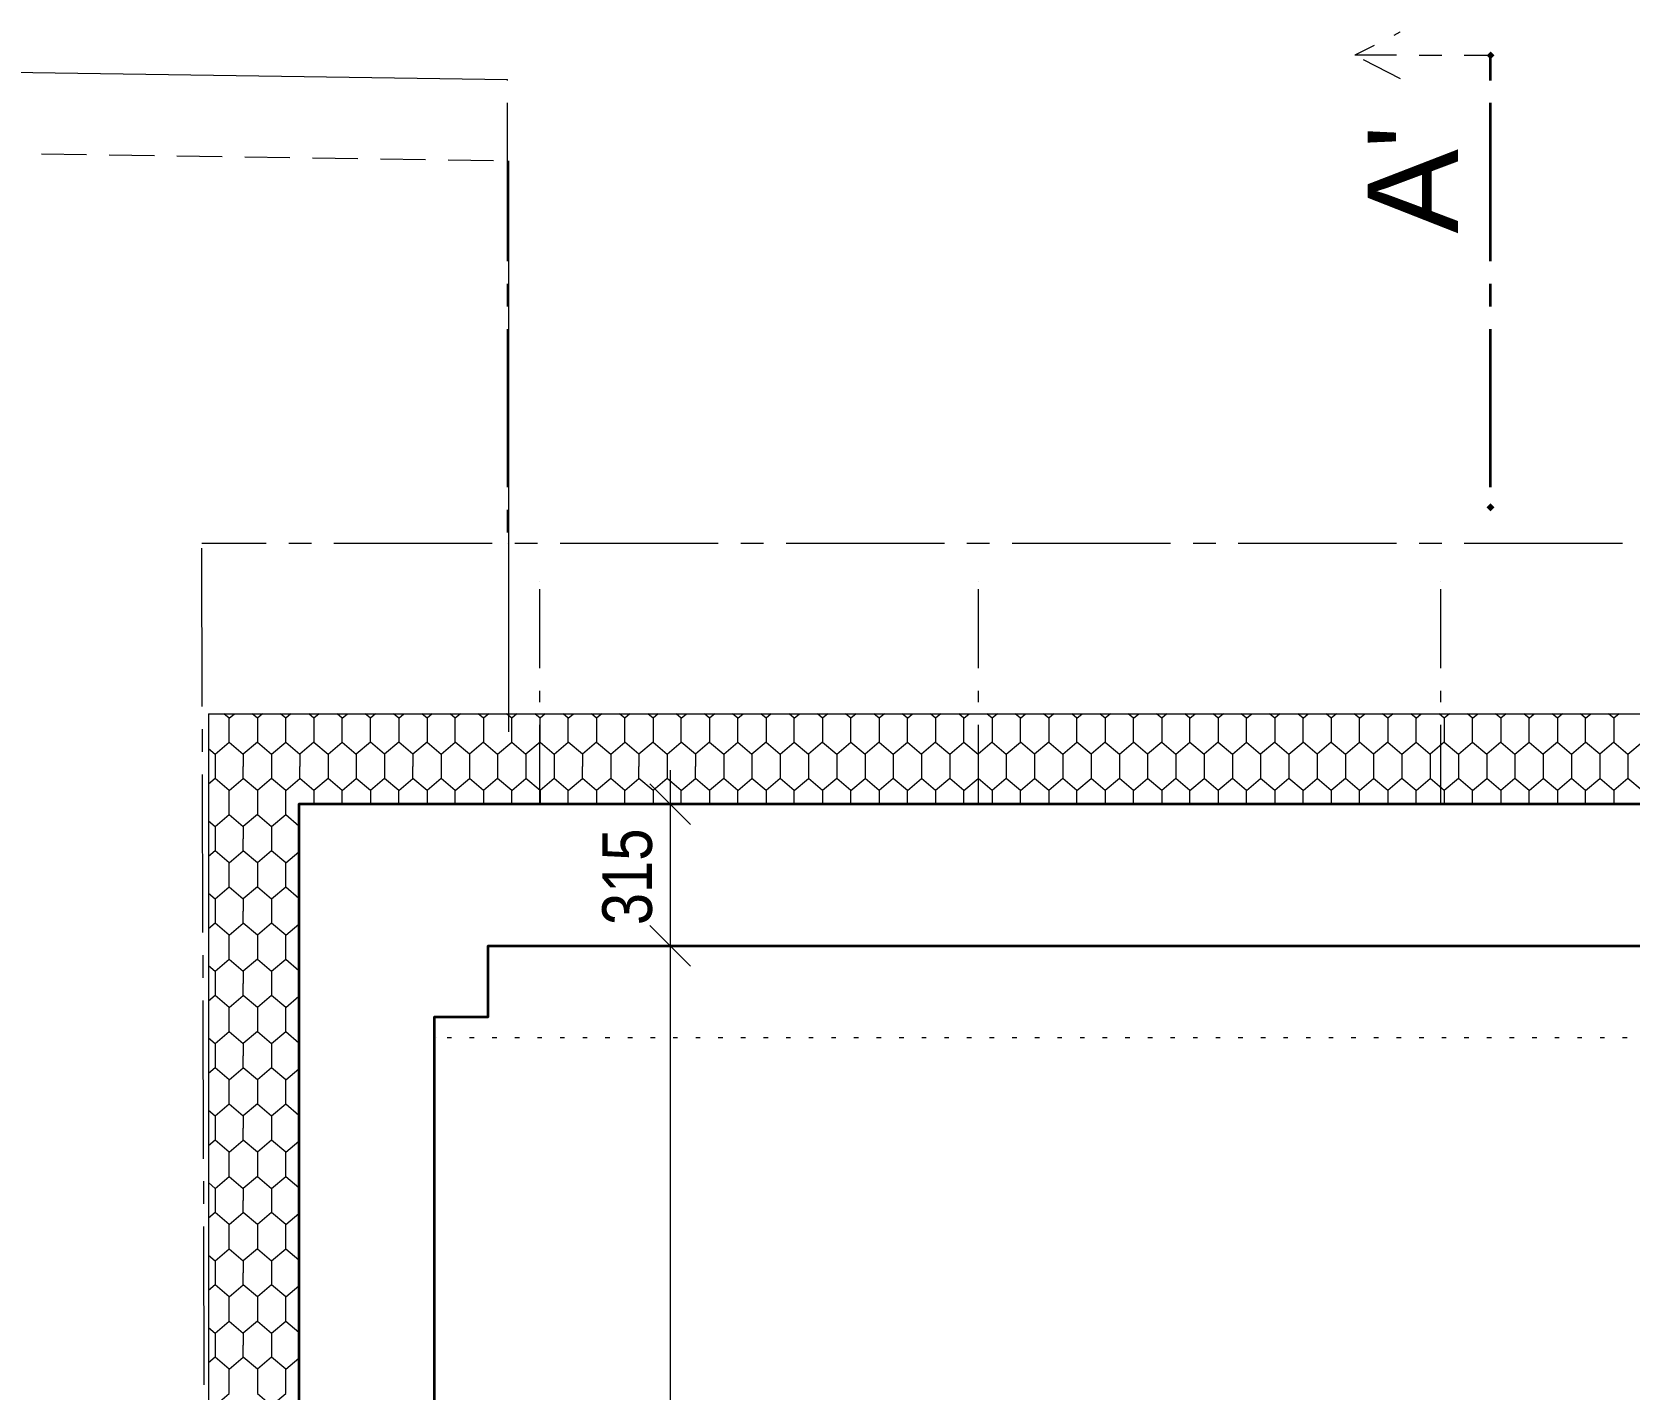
# Model space of a CAD drawing. Header units: millimetres. Extents: x 214.1 to 310.4, y 372.3 to 401.
# Drawn here: x 249.56 to 252.341, y 398.639 to 401.002 of the extents above; entities that cross this region are included whole.
import ezdxf

# ---------------------------------------------------------------- set-up
doc = ezdxf.new("R2010")
doc.units = ezdxf.units.MM
for name, color, linetype in [('PDF1_Hlavni kresba_1', 7, 'Continuous'), ('PDF1_Konstrukce_nad', 7, 'Continuous'), ('PDF1_Krokve', 7, 'Continuous'), ('PDF1_KTZ_zatepleni', 7, 'Continuous'), ('PDF1_Kóty 1$100', 7, 'Continuous'), ('PDF1_Obecne06_TLUSTA', 7, 'Continuous'), ('PDF1_Rezy_oznaceni', 7, 'Continuous'), ('PDF1_STŘECHA', 7, 'Continuous'), ('PDF1_Šrafy', 7, 'Continuous')]:
    doc.layers.add(name, color=color, linetype=linetype)
doc.styles.add('PDF Arial', font='')
doc.styles.get('PDF Arial').set_extended_font_data('Arial')

msp = doc.modelspace()

# ---------------------------------------------------------------- linework, layer by layer
at = {"layer": 'PDF1_Hlavni kresba_1', "lineweight": 13}
for points in [[(249.5761, 400.7898), (249.6548, 400.7887)], [(249.6942, 400.7881), (249.7729, 400.7869)], [(249.8123, 400.7863), (249.891, 400.7852)], [(249.9304, 400.7846), (250.0091, 400.7834)], [(250.0485, 400.7829), (250.1272, 400.7817)], [(250.1666, 400.7811), (250.2453, 400.78)], [(250.2847, 400.7794), (250.3634, 400.7782)], [(250.3902, 400.7778), (250.3902, 400.7778)], [(250.3902, 399.7834), (250.3902, 400.7778)], [(250.3902, 399.6567), (250.3902, 399.6574)]]:
    msp.add_lwpolyline(points, dxfattribs=at)
at = {"layer": 'PDF1_Konstrukce_nad', "lineweight": 13}
for points in [[(250.264, 399.2512), (250.264, 399.2512)], [(250.2826, 399.2512), (250.2905, 399.2512)], [(250.322, 399.2512), (250.3298, 399.2512)], [(250.3613, 399.2512), (250.3692, 399.2512)], [(250.4007, 399.2512), (250.4086, 399.2512)], [(250.4401, 399.2512), (250.4479, 399.2512)], [(250.4794, 399.2512), (250.4873, 399.2512)], [(250.5188, 399.2512), (250.5267, 399.2512)], [(250.5582, 399.2512), (250.566, 399.2512)], [(250.5975, 399.2512), (250.6054, 399.2512)], [(250.6369, 399.2512), (250.6448, 399.2512)], [(250.6763, 399.2512), (250.6842, 399.2512)], [(250.7157, 399.2512), (250.7235, 399.2512)], [(250.755, 399.2512), (250.7629, 399.2512)], [(250.7944, 399.2512), (250.8023, 399.2512)], [(250.8338, 399.2512), (250.8416, 399.2512)], [(250.8731, 399.2512), (250.881, 399.2512)], [(250.9125, 399.2512), (250.9204, 399.2512)], [(250.9519, 399.2512), (250.9597, 399.2512)], [(250.9912, 399.2512), (250.9991, 399.2512)], [(251.0306, 399.2512), (251.0385, 399.2512)], [(251.07, 399.2512), (251.0779, 399.2512)], [(251.1094, 399.2512), (251.1172, 399.2512)], [(251.1487, 399.2512), (251.1566, 399.2512)], [(251.1881, 399.2512), (251.196, 399.2512)], [(251.2275, 399.2512), (251.2353, 399.2512)], [(251.2668, 399.2512), (251.2747, 399.2512)], [(251.3062, 399.2512), (251.3141, 399.2512)], [(251.3456, 399.2512), (251.3534, 399.2512)], [(251.3849, 399.2512), (251.3928, 399.2512)], [(251.4243, 399.2512), (251.4322, 399.2512)], [(251.4637, 399.2512), (251.4716, 399.2512)], [(251.5031, 399.2512), (251.5109, 399.2512)], [(251.5424, 399.2512), (251.5503, 399.2512)], [(251.5818, 399.2512), (251.5897, 399.2512)], [(251.6212, 399.2512), (251.629, 399.2512)], [(251.6605, 399.2512), (251.6684, 399.2512)], [(251.6999, 399.2512), (251.7078, 399.2512)], [(251.7393, 399.2512), (251.7471, 399.2512)], [(251.7786, 399.2512), (251.7865, 399.2512)], [(251.818, 399.2512), (251.8259, 399.2512)], [(251.8574, 399.2512), (251.8653, 399.2512)], [(251.8968, 399.2512), (251.9046, 399.2512)], [(251.9361, 399.2512), (251.944, 399.2512)], [(251.9755, 399.2512), (251.9834, 399.2512)], [(252.0149, 399.2512), (252.0227, 399.2512)], [(252.0542, 399.2512), (252.0621, 399.2512)], [(252.0936, 399.2512), (252.1015, 399.2512)], [(252.133, 399.2512), (252.1408, 399.2512)], [(252.1723, 399.2512), (252.1802, 399.2512)], [(252.2117, 399.2512), (252.2196, 399.2512)], [(252.2511, 399.2512), (252.259, 399.2512)], [(252.2905, 399.2512), (252.2983, 399.2512)], [(252.3298, 399.2512), (252.3377, 399.2512)]]:
    msp.add_lwpolyline(points, dxfattribs=at)
at = {"layer": 'PDF1_Krokve', "lineweight": 13}
for points in [[(250.4444, 400.0456), (250.4444, 400.0456)], [(251.208, 400.0456), (251.208, 400.0456)], [(252.0134, 400.0456), (252.0134, 400.0456)], [(250.4444, 399.8941), (250.4444, 400.0319)], [(251.208, 399.8941), (251.208, 400.0319)], [(252.0134, 399.8941), (252.0134, 400.0319)], [(250.4444, 399.8351), (250.4444, 399.8548)], [(251.208, 399.8351), (251.208, 399.8548)], [(252.0134, 399.8351), (252.0134, 399.8548)], [(250.4444, 399.6579), (250.4444, 399.7957)], [(251.208, 399.6579), (251.208, 399.7957)], [(252.0134, 399.6579), (252.0134, 399.7957)], [(250.4444, 399.6567), (250.4444, 399.6567)], [(251.208, 399.6574), (251.208, 399.6574)], [(252.0134, 399.6574), (252.0134, 399.6574)]]:
    msp.add_lwpolyline(points, dxfattribs=at)
at = {"layer": 'PDF1_KTZ_zatepleni', "lineweight": 13}
for points in [[(249.867, 399.8149), (259.0605, 399.8149), (259.0605, 393.1123), (249.8754, 393.1123), (249.8754, 395.7356)], [(249.867, 399.8149), (249.867, 396.1832)]]:
    msp.add_lwpolyline(points, dxfattribs=at)
at = {"layer": 'PDF1_Kóty 1$100', "lineweight": 13}
for points in [[(250.671, 399.7165), (250.671, 399.6574), (250.671, 399.4105), (250.671, 397.5854), (250.671, 396.6405), (250.671, 396.1474), (250.671, 396.0292), (250.671, 393.5297), (250.671, 393.5072), (250.671, 393.2698), (250.671, 393.2107)], [(250.7064, 399.622), (250.6355, 399.6929)], [(250.73, 399.6574), (250.671, 399.6574), (250.6119, 399.6574)], [(250.7064, 399.3751), (250.6355, 399.446)], [(250.73, 399.4105), (250.671, 399.4105), (250.6119, 399.4105)]]:
    msp.add_lwpolyline(points, dxfattribs=at)
at = {"layer": 'PDF1_Obecne06_TLUSTA', "lineweight": 35}
msp.add_lwpolyline([(254.8533, 399.4001), (258.5229, 399.4001), (258.5229, 399.2785), (258.6197, 399.2785), (258.6197, 396.9447), (258.9029, 396.9447), (258.9029, 399.6574), (250.0244, 399.6574), (250.0244, 397.5854), (250.2607, 397.5854), (250.2607, 399.2871), (250.3541, 399.2871), (250.3541, 399.4105), (252.9729, 399.4105), (252.9729, 397.2891), (253.091, 397.2891), (253.091, 399.3913), (254.7352, 399.3913), (254.7352, 397.2891), (254.8533, 397.2891), (254.8533, 399.4001)], close=True, dxfattribs=at)
at = {"layer": 'PDF1_Rezy_oznaceni', "lineweight": 13}
for points in [[(251.932, 400.9968), (251.9423, 401.0022), (251.9423, 401.0022)], [(251.897, 400.9787), (251.8636, 400.9615), (251.8636, 400.9615)], [(251.9361, 400.9615), (251.8636, 400.9615), (251.8636, 400.9615)], [(251.8636, 400.9615), (251.8636, 400.9615)], [(251.8782, 400.9539), (251.9423, 400.9208), (251.9423, 400.9208)], [(251.9755, 400.9615), (252.0149, 400.9615)], [(252.0542, 400.9615), (252.0998, 400.9615), (252.0998, 400.9615)]]:
    msp.add_lwpolyline(points, dxfattribs=at)
at = {"layer": 'PDF1_Rezy_oznaceni', "lineweight": 35}
for points in [[(252.0998, 400.9178), (252.0998, 400.9572)], [(252.0998, 400.6029), (252.0998, 400.8785)], [(252.0998, 400.5241), (252.0998, 400.5635)], [(252.0998, 400.2092), (252.0998, 400.4848)]]:
    msp.add_lwpolyline(points, dxfattribs=at)
at = {"layer": 'PDF1_Rezy_oznaceni', "transparency": 33554559}
for points in [[(252.0998, 400.9543), (252.0929, 400.9612), (252.1067, 400.9612), (252.0998, 400.9681)], [(252.0998, 400.1673), (252.0929, 400.1742), (252.1067, 400.1742), (252.0998, 400.1811)]]:
    msp.add_solid(points, dxfattribs=at)
at = {"layer": 'PDF1_STŘECHA', "lineweight": 13}
for points in [[(249.8756, 393.1689), (246.3289, 394.2584), (246.2924, 400.9799), (250.3876, 400.9195)], [(250.3876, 400.9178), (250.3876, 400.9195), (250.3876, 400.9195)], [(250.3876, 400.6029), (250.3876, 400.8785)], [(250.3876, 400.5241), (250.3876, 400.5635)], [(250.3876, 400.2092), (250.3876, 400.4848)], [(250.3876, 400.1304), (250.3876, 400.1698)], [(249.8556, 400.112), (249.8556, 400.112), (249.9676, 400.112)], [(249.8556, 400.112), (249.8556, 400.112)], [(249.8564, 399.8273), (249.8557, 400.1029)], [(250.007, 400.112), (250.0464, 400.112)], [(250.0857, 400.112), (250.3613, 400.112)], [(250.3876, 400.112), (250.3876, 400.112)], [(250.4007, 400.112), (250.4401, 400.112)], [(250.4794, 400.112), (250.755, 400.112)], [(250.7944, 400.112), (250.8338, 400.112)], [(250.8731, 400.112), (251.1487, 400.112)], [(251.1881, 400.112), (251.2275, 400.112)], [(251.2668, 400.112), (251.5424, 400.112)], [(251.5818, 400.112), (251.6212, 400.112)], [(251.6605, 400.112), (251.9361, 400.112)], [(251.9755, 400.112), (252.0149, 400.112)], [(252.0542, 400.112), (252.3298, 400.112)], [(249.8567, 399.7486), (249.8566, 399.788)], [(249.8576, 399.4336), (249.8568, 399.7092)], [(249.8578, 399.3549), (249.8577, 399.3943)], [(249.8587, 399.0399), (249.8579, 399.3155)], [(249.8589, 398.9612), (249.8588, 399.0006)], [(249.8599, 398.6462), (249.8591, 398.9218)]]:
    msp.add_lwpolyline(points, dxfattribs=at)
at = {"layer": 'PDF1_Šrafy', "lineweight": 13}
for points in [[(249.867, 399.7541), (249.8786, 399.7442), (249.9032, 399.7651), (249.9032, 399.8072)], [(249.9032, 399.8072), (249.8941, 399.8149)], [(249.9032, 399.8072), (249.9123, 399.8149)], [(249.9615, 399.8149), (249.9524, 399.8072), (249.9433, 399.8149)], [(249.9524, 399.8072), (249.9524, 399.7651), (249.977, 399.7442), (250.0016, 399.7651), (250.0016, 399.8072)], [(250.0107, 399.8149), (250.0016, 399.8072), (249.9925, 399.8149)], [(250.0508, 399.8072), (250.0418, 399.8149)], [(250.0599, 399.8149), (250.0508, 399.8072), (250.0508, 399.7651), (250.0754, 399.7442), (250.1, 399.7651), (250.1, 399.8072), (250.091, 399.8149)], [(250.1, 399.8072), (250.1091, 399.8149)], [(250.1985, 399.8072), (250.1985, 399.7651), (250.1739, 399.7442), (250.1493, 399.7651), (250.1493, 399.8072), (250.1402, 399.8149)], [(250.1583, 399.8149), (250.1493, 399.8072)], [(250.1985, 399.8072), (250.1894, 399.8149)], [(250.1985, 399.8072), (250.2075, 399.8149)], [(250.2568, 399.8149), (250.2477, 399.8072), (250.2386, 399.8149)], [(250.2477, 399.8072), (250.2477, 399.7651), (250.2723, 399.7442), (250.2969, 399.7651), (250.2969, 399.8072)], [(250.306, 399.8149), (250.2969, 399.8072), (250.2878, 399.8149)], [(250.3461, 399.8072), (250.337, 399.8149)], [(250.3552, 399.8149), (250.3461, 399.8072), (250.3461, 399.7651), (250.3707, 399.7442), (250.3953, 399.7651), (250.3953, 399.8072)], [(250.4044, 399.8149), (250.3953, 399.8072), (250.3862, 399.8149)], [(250.4445, 399.7651), (250.4445, 399.8072), (250.4355, 399.8149)], [(250.4536, 399.8149), (250.4445, 399.8072)], [(250.4445, 399.7651), (250.4691, 399.7442), (250.4937, 399.7651), (250.4937, 399.8072)], [(250.4937, 399.8072), (250.4847, 399.8149)], [(250.4937, 399.8072), (250.5028, 399.8149)], [(250.543, 399.8072), (250.5339, 399.8149)], [(250.552, 399.8149), (250.543, 399.8072)], [(250.543, 399.8072), (250.543, 399.7651), (250.5676, 399.7442), (250.5922, 399.7651), (250.5922, 399.8072)], [(250.6012, 399.8149), (250.5922, 399.8072), (250.5831, 399.8149)], [(250.6414, 399.8072), (250.6323, 399.8149)], [(250.6505, 399.8149), (250.6414, 399.8072)], [(250.6414, 399.8072), (250.6414, 399.7651), (250.666, 399.7442), (250.6906, 399.7651), (250.6906, 399.8072)], [(250.6906, 399.8072), (250.6815, 399.8149)], [(250.6906, 399.8072), (250.6997, 399.8149)], [(250.7398, 399.8072), (250.7307, 399.8149)], [(250.7489, 399.8149), (250.7398, 399.8072)], [(250.7398, 399.8072), (250.7398, 399.7651), (250.7644, 399.7442), (250.789, 399.7651), (250.789, 399.8072)], [(250.789, 399.8072), (250.7799, 399.8149)], [(250.789, 399.8072), (250.7981, 399.8149)], [(250.8473, 399.8149), (250.8382, 399.8072), (250.8292, 399.8149)], [(250.8382, 399.8072), (250.8382, 399.7651), (250.8628, 399.7442), (250.8874, 399.7651), (250.8874, 399.8072)], [(250.8874, 399.8072), (250.8784, 399.8149)], [(250.8874, 399.8072), (250.8965, 399.8149)], [(250.9457, 399.8149), (250.9367, 399.8072), (250.9276, 399.8149)], [(250.9367, 399.8072), (250.9367, 399.7651), (250.9613, 399.7442), (250.9859, 399.7651), (250.9859, 399.8072)], [(250.9949, 399.8149), (250.9859, 399.8072), (250.9768, 399.8149)], [(251.0442, 399.8149), (251.0351, 399.8072), (251.026, 399.8149)], [(251.0351, 399.8072), (251.0351, 399.7651), (251.0597, 399.7442), (251.0843, 399.7651), (251.0843, 399.8072)], [(251.0843, 399.8072), (251.0752, 399.8149)], [(251.0843, 399.8072), (251.0934, 399.8149)], [(251.1335, 399.8072), (251.1244, 399.8149)], [(251.1426, 399.8149), (251.1335, 399.8072)], [(251.1335, 399.8072), (251.1335, 399.7651), (251.1581, 399.7442), (251.1827, 399.7651), (251.1827, 399.8072)], [(251.1827, 399.8072), (251.1736, 399.8149)], [(251.1827, 399.8072), (251.1918, 399.8149)], [(251.2319, 399.8072), (251.2229, 399.8149)], [(251.241, 399.8149), (251.2319, 399.8072)], [(251.2319, 399.8072), (251.2319, 399.7651), (251.2565, 399.7442), (251.2811, 399.7651), (251.2811, 399.8072)], [(251.2811, 399.8072), (251.2721, 399.8149)], [(251.2811, 399.8072), (251.2902, 399.8149)], [(251.3304, 399.8072), (251.3213, 399.8149)], [(251.3394, 399.8149), (251.3304, 399.8072)], [(251.3304, 399.8072), (251.3304, 399.7651), (251.355, 399.7442), (251.3796, 399.7651), (251.3796, 399.8072), (251.3886, 399.8149)], [(251.3796, 399.8072), (251.3705, 399.8149)], [(251.4288, 399.8072), (251.4197, 399.8149)], [(251.4379, 399.8149), (251.4288, 399.8072)], [(251.4288, 399.8072), (251.4288, 399.7651), (251.4534, 399.7442), (251.478, 399.7651), (251.478, 399.8072), (251.4871, 399.8149)], [(251.478, 399.8072), (251.4689, 399.8149)], [(251.5272, 399.8072), (251.5181, 399.8149)], [(251.5363, 399.8149), (251.5272, 399.8072)], [(251.5272, 399.8072), (251.5272, 399.7651), (251.5518, 399.7442), (251.5764, 399.7651), (251.5764, 399.8072), (251.5855, 399.8149)], [(251.5764, 399.8072), (251.5673, 399.8149)], [(251.6347, 399.8149), (251.6256, 399.8072), (251.6166, 399.8149)], [(251.6256, 399.8072), (251.6256, 399.7651), (251.6502, 399.7442), (251.6748, 399.7651), (251.6994, 399.7442), (251.6994, 399.7232)], [(251.6748, 399.8072), (251.6658, 399.8149)], [(251.6748, 399.7651), (251.6748, 399.8072), (251.6839, 399.8149)], [(251.7241, 399.8072), (251.715, 399.8149)], [(251.7331, 399.8149), (251.7241, 399.8072)], [(251.7241, 399.8072), (251.7241, 399.7651), (251.7487, 399.7442), (251.7733, 399.7651), (251.7733, 399.8072), (251.7823, 399.8149)], [(251.7733, 399.8072), (251.7642, 399.8149)], [(251.8225, 399.8072), (251.8134, 399.8149)], [(251.8316, 399.8149), (251.8225, 399.8072)], [(251.8225, 399.8072), (251.8225, 399.7651), (251.8471, 399.7442), (251.8717, 399.7651), (251.8717, 399.8072), (251.8808, 399.8149)], [(251.8717, 399.8072), (251.8626, 399.8149)], [(251.9209, 399.8072), (251.9118, 399.8149)], [(251.93, 399.8149), (251.9209, 399.8072)], [(251.9209, 399.8072), (251.9209, 399.7651), (251.9455, 399.7442), (251.9701, 399.7651), (251.9701, 399.8072), (251.9792, 399.8149)], [(251.9701, 399.8072), (251.961, 399.8149)], [(252.0193, 399.8072), (252.0103, 399.8149)], [(252.0284, 399.8149), (252.0193, 399.8072)], [(252.0193, 399.8072), (252.0193, 399.7651), (252.0439, 399.7442), (252.0685, 399.7651), (252.0685, 399.8072), (252.0776, 399.8149)], [(252.0685, 399.8072), (252.0595, 399.8149)], [(252.1178, 399.8072), (252.1087, 399.8149)], [(252.1268, 399.8149), (252.1178, 399.8072)], [(252.1178, 399.8072), (252.1178, 399.7651), (252.1424, 399.7442), (252.167, 399.7651), (252.167, 399.8072), (252.176, 399.8149)], [(252.167, 399.8072), (252.1579, 399.8149)], [(252.2162, 399.8072), (252.2071, 399.8149)], [(252.2253, 399.8149), (252.2162, 399.8072)], [(252.2162, 399.8072), (252.2162, 399.7651), (252.2408, 399.7442), (252.2654, 399.7651), (252.2654, 399.8072), (252.2745, 399.8149)], [(252.2654, 399.8072), (252.2563, 399.8149)], [(252.3146, 399.8072), (252.3055, 399.8149)], [(252.3237, 399.8149), (252.3146, 399.8072)], [(252.3146, 399.8072), (252.3146, 399.7651), (252.3392, 399.7442), (252.3638, 399.7651), (252.3638, 399.8072), (252.3729, 399.8149)], [(249.8786, 399.7442), (249.8786, 399.7232)], [(249.9032, 399.7651), (249.9278, 399.7442)], [(249.9524, 399.7651), (249.9278, 399.7442)], [(249.9278, 399.7442), (249.9278, 399.7232)], [(249.977, 399.7442), (249.977, 399.7232)], [(250.0016, 399.7651), (250.0262, 399.7442)], [(250.0508, 399.7651), (250.0262, 399.7442)], [(250.0262, 399.7442), (250.0262, 399.7232)], [(250.0754, 399.7442), (250.0754, 399.7232)], [(250.1, 399.7651), (250.1246, 399.7442)], [(250.1493, 399.7651), (250.1246, 399.7442)], [(250.1246, 399.7442), (250.1246, 399.7232)], [(250.1739, 399.7442), (250.1739, 399.7232)], [(250.2477, 399.7651), (250.2231, 399.7442), (250.1985, 399.7651)], [(250.2231, 399.7442), (250.2231, 399.7232)], [(250.2723, 399.7442), (250.2723, 399.7232)], [(250.3461, 399.7651), (250.3215, 399.7442), (250.2969, 399.7651)], [(250.3215, 399.7442), (250.3215, 399.7232)], [(250.3707, 399.7442), (250.3707, 399.7232)], [(250.3953, 399.7651), (250.4199, 399.7442)], [(250.4445, 399.7651), (250.4199, 399.7442)], [(250.4199, 399.7442), (250.4199, 399.7232)], [(250.4691, 399.7442), (250.4691, 399.7232)], [(250.543, 399.7651), (250.5183, 399.7442), (250.4937, 399.7651)], [(250.5183, 399.7442), (250.5183, 399.7232)], [(250.5676, 399.7442), (250.5676, 399.7232)], [(250.6414, 399.7651), (250.6168, 399.7442), (250.5922, 399.7651)], [(250.6168, 399.7442), (250.6168, 399.7232)], [(250.666, 399.7442), (250.666, 399.7232)], [(250.7398, 399.7651), (250.7152, 399.7442), (250.6906, 399.7651)], [(250.7152, 399.7442), (250.7152, 399.7232)], [(250.7644, 399.7442), (250.7644, 399.7232)], [(250.789, 399.7651), (250.8136, 399.7442)], [(250.8382, 399.7651), (250.8136, 399.7442), (250.8136, 399.7232)], [(250.8628, 399.7442), (250.8628, 399.7232)], [(250.8874, 399.7651), (250.912, 399.7442), (250.912, 399.7232)], [(250.9367, 399.7651), (250.912, 399.7442)], [(250.9613, 399.7442), (250.9613, 399.7232)], [(250.9859, 399.7651), (251.0105, 399.7442), (251.0105, 399.7232)], [(251.0351, 399.7651), (251.0105, 399.7442)], [(251.0597, 399.7442), (251.0597, 399.7232)], [(251.0843, 399.7651), (251.1089, 399.7442), (251.1089, 399.7232)], [(251.1335, 399.7651), (251.1089, 399.7442)], [(251.1581, 399.7442), (251.1581, 399.7232)], [(251.1827, 399.7651), (251.2073, 399.7442), (251.2073, 399.7232)], [(251.2319, 399.7651), (251.2073, 399.7442)], [(251.2565, 399.7442), (251.2565, 399.7232)], [(251.3304, 399.7651), (251.3057, 399.7442), (251.2811, 399.7651)], [(251.3057, 399.7442), (251.3057, 399.7232)], [(251.355, 399.7442), (251.355, 399.7232)], [(251.4288, 399.7651), (251.4042, 399.7442), (251.3796, 399.7651)], [(251.4042, 399.7442), (251.4042, 399.7232)], [(251.4534, 399.7442), (251.4534, 399.7232)], [(251.5272, 399.7651), (251.5026, 399.7442), (251.478, 399.7651)], [(251.5026, 399.7442), (251.5026, 399.7232)], [(251.5518, 399.7442), (251.5518, 399.7232)], [(251.5764, 399.7651), (251.601, 399.7442), (251.601, 399.7232)], [(251.6256, 399.7651), (251.601, 399.7442)], [(251.6502, 399.7442), (251.6502, 399.7232)], [(251.7241, 399.7651), (251.6994, 399.7442)], [(251.7487, 399.7442), (251.7487, 399.7232)], [(251.8225, 399.7651), (251.7979, 399.7442), (251.7733, 399.7651)], [(251.7979, 399.7442), (251.7979, 399.7232)], [(251.8471, 399.7442), (251.8471, 399.7232)], [(251.9209, 399.7651), (251.8963, 399.7442), (251.8717, 399.7651)], [(251.8963, 399.7442), (251.8963, 399.7232)], [(251.9455, 399.7442), (251.9455, 399.7232)], [(251.9701, 399.7651), (251.9947, 399.7442)], [(252.0193, 399.7651), (251.9947, 399.7442), (251.9947, 399.7232)], [(252.0439, 399.7442), (252.0439, 399.7232)], [(252.0685, 399.7651), (252.0932, 399.7442), (252.0932, 399.7232)], [(252.1178, 399.7651), (252.0932, 399.7442)], [(252.1424, 399.7442), (252.1424, 399.7232)], [(252.167, 399.7651), (252.1916, 399.7442)], [(252.2162, 399.7651), (252.1916, 399.7442), (252.1916, 399.7232)], [(252.2408, 399.7442), (252.2408, 399.7232)], [(252.3146, 399.7651), (252.29, 399.7442), (252.2654, 399.7651)], [(252.29, 399.7442), (252.29, 399.7232)], [(252.3392, 399.7442), (252.3392, 399.7232), (252.3392, 399.7021)], [(249.867, 399.6281), (249.8786, 399.6182), (249.9032, 399.6391), (249.9032, 399.6812), (249.9278, 399.7021), (249.9278, 399.7232)], [(249.8786, 399.7232), (249.8786, 399.7021)], [(249.9524, 399.6812), (249.9524, 399.6391), (249.977, 399.6182), (250.0016, 399.6391), (250.0016, 399.6812), (250.0262, 399.7021), (250.0262, 399.7232)], [(249.977, 399.7232), (249.977, 399.7021)], [(250.0754, 399.7232), (250.0754, 399.7021)], [(250.1246, 399.7232), (250.1246, 399.7021)], [(250.1739, 399.7232), (250.1739, 399.7021)], [(250.1985, 399.6574), (250.1985, 399.6812), (250.2231, 399.7021), (250.2231, 399.7232)], [(250.2723, 399.7232), (250.2723, 399.7021)], [(250.3215, 399.7232), (250.3215, 399.7021)], [(250.3707, 399.7232), (250.3707, 399.7021)], [(250.4199, 399.7232), (250.4199, 399.7021)], [(250.4691, 399.7232), (250.4691, 399.7021)], [(250.4937, 399.6574), (250.4937, 399.6812), (250.5183, 399.7021), (250.5183, 399.7232)], [(250.5676, 399.7232), (250.5676, 399.7021)], [(250.5922, 399.6574), (250.5922, 399.6812), (250.6168, 399.7021), (250.6168, 399.7232)], [(250.666, 399.7232), (250.666, 399.7021)], [(250.6906, 399.6812), (250.7152, 399.7021), (250.7152, 399.7232)], [(250.7644, 399.7232), (250.7644, 399.7021)], [(250.8136, 399.7232), (250.8136, 399.7021)], [(250.8628, 399.7232), (250.8628, 399.7021)], [(250.912, 399.7232), (250.912, 399.7021)], [(250.9613, 399.7232), (250.9613, 399.7021)], [(251.0105, 399.7232), (251.0105, 399.7021)], [(251.0597, 399.7232), (251.0597, 399.7021)], [(251.1089, 399.7232), (251.1089, 399.7021)], [(251.1581, 399.7232), (251.1581, 399.7021)], [(251.2073, 399.7232), (251.2073, 399.7021)], [(251.2565, 399.7232), (251.2565, 399.7021)], [(251.3057, 399.7232), (251.3057, 399.7021)], [(251.355, 399.7232), (251.355, 399.7021)], [(251.4042, 399.7232), (251.4042, 399.7021)], [(251.4534, 399.7232), (251.4534, 399.7021)], [(251.5026, 399.7232), (251.5026, 399.7021)], [(251.5518, 399.7232), (251.5518, 399.7021)], [(251.601, 399.7232), (251.601, 399.7021)], [(251.6502, 399.7232), (251.6502, 399.7021)], [(251.6994, 399.7232), (251.6994, 399.7021)], [(251.7487, 399.7232), (251.7487, 399.7021)], [(251.7979, 399.7232), (251.7979, 399.7021)], [(251.8471, 399.7232), (251.8471, 399.7021)], [(251.8963, 399.7232), (251.8963, 399.7021)], [(251.9455, 399.7232), (251.9455, 399.7021)], [(251.9947, 399.7232), (251.9947, 399.7021)], [(252.0439, 399.7232), (252.0439, 399.7021)], [(252.0932, 399.7232), (252.0932, 399.7021)], [(252.1424, 399.7232), (252.1424, 399.7021)], [(252.1916, 399.7232), (252.1916, 399.7021)], [(252.2408, 399.7232), (252.2408, 399.7021)], [(252.29, 399.7232), (252.29, 399.7021)], [(249.9032, 399.6812), (249.8786, 399.7021), (249.867, 399.6922)], [(249.9524, 399.6812), (249.9278, 399.7021)], [(250.0016, 399.6812), (249.977, 399.7021), (249.9524, 399.6812)], [(250.0508, 399.6812), (250.0262, 399.7021)], [(250.1, 399.6812), (250.0754, 399.7021), (250.0508, 399.6812)], [(250.1, 399.6574), (250.1, 399.6812), (250.1246, 399.7021)], [(250.1493, 399.6812), (250.1246, 399.7021)], [(250.1985, 399.6812), (250.1739, 399.7021), (250.1493, 399.6812)], [(250.2477, 399.6812), (250.2231, 399.7021)], [(250.2969, 399.6812), (250.2723, 399.7021), (250.2477, 399.6812)], [(250.2969, 399.6574), (250.2969, 399.6812), (250.3215, 399.7021)], [(250.3461, 399.6812), (250.3215, 399.7021)], [(250.3953, 399.6812), (250.3707, 399.7021), (250.3461, 399.6812)], [(250.3953, 399.6574), (250.3953, 399.6812), (250.4199, 399.7021)], [(250.4445, 399.6812), (250.4199, 399.7021)], [(250.4937, 399.6812), (250.4691, 399.7021), (250.4445, 399.6812)], [(250.543, 399.6812), (250.5183, 399.7021)], [(250.5922, 399.6812), (250.5676, 399.7021), (250.543, 399.6812)], [(250.6414, 399.6812), (250.6168, 399.7021)], [(250.6906, 399.6812), (250.666, 399.7021), (250.6414, 399.6812)], [(250.7398, 399.6812), (250.7152, 399.7021)], [(250.789, 399.6812), (250.7644, 399.7021), (250.7398, 399.6812)], [(250.789, 399.6812), (250.8136, 399.7021)], [(250.8382, 399.6812), (250.8136, 399.7021)], [(250.8874, 399.6812), (250.8628, 399.7021), (250.8382, 399.6812)], [(250.8874, 399.6812), (250.912, 399.7021)], [(250.9367, 399.6812), (250.912, 399.7021)], [(250.9859, 399.6812), (250.9613, 399.7021), (250.9367, 399.6812)], [(250.9859, 399.6812), (251.0105, 399.7021)], [(251.0351, 399.6812), (251.0105, 399.7021)], [(251.0843, 399.6812), (251.0597, 399.7021), (251.0351, 399.6812)], [(251.0843, 399.6812), (251.1089, 399.7021)], [(251.1335, 399.6812), (251.1089, 399.7021)], [(251.1827, 399.6812), (251.1581, 399.7021), (251.1335, 399.6812)], [(251.1827, 399.6812), (251.2073, 399.7021)], [(251.2319, 399.6812), (251.2073, 399.7021)], [(251.2811, 399.6574), (251.2811, 399.6812), (251.2565, 399.7021), (251.2319, 399.6812), (251.2319, 399.6574)], [(251.2811, 399.6812), (251.3057, 399.7021)], [(251.3304, 399.6812), (251.3057, 399.7021)], [(251.3796, 399.6574), (251.3796, 399.6812), (251.355, 399.7021), (251.3304, 399.6812), (251.3304, 399.6574)], [(251.3796, 399.6812), (251.4042, 399.7021)], [(251.4288, 399.6812), (251.4042, 399.7021)], [(251.478, 399.6574), (251.478, 399.6812), (251.4534, 399.7021), (251.4288, 399.6812), (251.4288, 399.6574)], [(251.478, 399.6812), (251.5026, 399.7021)], [(251.5272, 399.6812), (251.5026, 399.7021)], [(251.5764, 399.6574), (251.5764, 399.6812), (251.5518, 399.7021), (251.5272, 399.6812), (251.5272, 399.6574)], [(251.5764, 399.6812), (251.601, 399.7021)], [(251.6256, 399.6812), (251.601, 399.7021)], [(251.6748, 399.6574), (251.6748, 399.6812), (251.6502, 399.7021), (251.6256, 399.6812), (251.6256, 399.6574)], [(251.6748, 399.6812), (251.6994, 399.7021)], [(251.7241, 399.6812), (251.6994, 399.7021)], [(251.7733, 399.6574), (251.7733, 399.6812), (251.7487, 399.7021), (251.7241, 399.6812), (251.7241, 399.6574)], [(251.7733, 399.6812), (251.7979, 399.7021)], [(251.8225, 399.6812), (251.7979, 399.7021)], [(251.8717, 399.6574), (251.8717, 399.6812), (251.8471, 399.7021), (251.8225, 399.6812), (251.8225, 399.6574)], [(251.8717, 399.6812), (251.8963, 399.7021)], [(251.9209, 399.6812), (251.8963, 399.7021)], [(251.9701, 399.6574), (251.9701, 399.6812), (251.9455, 399.7021), (251.9209, 399.6812), (251.9209, 399.6574)], [(251.9701, 399.6812), (251.9947, 399.7021)], [(252.0193, 399.6812), (251.9947, 399.7021)], [(252.0685, 399.6574), (252.0685, 399.6812), (252.0439, 399.7021), (252.0193, 399.6812), (252.0193, 399.6574)], [(252.0685, 399.6812), (252.0932, 399.7021)], [(252.1178, 399.6812), (252.0932, 399.7021)], [(252.167, 399.6574), (252.167, 399.6812), (252.1424, 399.7021), (252.1178, 399.6812), (252.1178, 399.6574)], [(252.167, 399.6812), (252.1916, 399.7021)], [(252.2162, 399.6812), (252.1916, 399.7021)], [(252.2654, 399.6574), (252.2654, 399.6812), (252.2408, 399.7021), (252.2162, 399.6812), (252.2162, 399.6574)], [(252.2654, 399.6812), (252.29, 399.7021)], [(252.3146, 399.6812), (252.29, 399.7021)], [(252.3638, 399.6574), (252.3638, 399.6812), (252.3392, 399.7021), (252.3146, 399.6812), (252.3146, 399.6574)], [(250.0508, 399.6812), (250.0508, 399.6574)], [(250.1493, 399.6812), (250.1493, 399.6574)], [(250.2477, 399.6812), (250.2477, 399.6574)], [(250.3461, 399.6812), (250.3461, 399.6574)], [(250.4445, 399.6812), (250.4445, 399.6574)], [(250.543, 399.6812), (250.543, 399.6574)], [(250.6414, 399.6812), (250.6414, 399.6574)], [(250.6906, 399.6574), (250.6906, 399.6812)], [(250.7398, 399.6812), (250.7398, 399.6574)], [(250.789, 399.6574), (250.789, 399.6812)], [(250.8382, 399.6812), (250.8382, 399.6574)], [(250.8874, 399.6574), (250.8874, 399.6812)], [(250.9367, 399.6812), (250.9367, 399.6574)], [(250.9859, 399.6574), (250.9859, 399.6812)], [(251.0351, 399.6812), (251.0351, 399.6574)], [(251.0843, 399.6574), (251.0843, 399.6812)], [(251.1335, 399.6812), (251.1335, 399.6574)], [(251.1827, 399.6574), (251.1827, 399.6812)], [(249.9032, 399.6391), (249.9278, 399.6182)], [(249.9524, 399.6391), (249.9278, 399.6182)], [(250.0016, 399.6391), (250.0244, 399.6197)], [(249.8786, 399.6182), (249.8786, 399.5972)], [(249.9278, 399.6182), (249.9278, 399.5972)], [(249.977, 399.6182), (249.977, 399.5972)], [(249.867, 399.5021), (249.8786, 399.4922), (249.9032, 399.5131), (249.9032, 399.5552), (249.9278, 399.5761), (249.9278, 399.5972)], [(249.9032, 399.5552), (249.8786, 399.5761), (249.867, 399.5663)], [(249.8786, 399.5972), (249.8786, 399.5761)], [(249.9524, 399.5552), (249.9278, 399.5761)], [(250.0016, 399.5552), (249.977, 399.5761), (249.9524, 399.5552)], [(249.9524, 399.5552), (249.9524, 399.5131), (249.977, 399.4922), (250.0016, 399.5131), (250.0016, 399.5552), (250.0244, 399.5746)], [(249.977, 399.5972), (249.977, 399.5761)], [(249.8786, 399.4922), (249.8786, 399.4712), (249.8786, 399.4502)], [(249.9032, 399.5131), (249.9278, 399.4922)], [(249.9524, 399.5131), (249.9278, 399.4922)], [(249.9278, 399.4922), (249.9278, 399.4712)], [(249.977, 399.4922), (249.977, 399.4712)], [(250.0016, 399.5131), (250.0244, 399.4938)], [(249.867, 399.3761), (249.8786, 399.3663), (249.9032, 399.3872), (249.9032, 399.4292), (249.9278, 399.4502), (249.9278, 399.4712)], [(249.977, 399.4712), (249.977, 399.4502)], [(249.9032, 399.4292), (249.8786, 399.4502), (249.867, 399.4403)], [(249.9524, 399.4292), (249.9278, 399.4502)], [(250.0016, 399.4292), (249.977, 399.4502), (249.9524, 399.4292)], [(249.9524, 399.4292), (249.9524, 399.3872), (249.977, 399.3663), (250.0016, 399.3872), (250.0016, 399.4292), (250.0244, 399.4486)], [(249.9032, 399.3872), (249.9278, 399.3663)], [(249.9524, 399.3872), (249.9278, 399.3663)], [(250.0016, 399.3872), (250.0244, 399.3678)], [(249.8786, 399.3663), (249.8786, 399.3452), (249.8786, 399.3242)], [(249.9278, 399.3663), (249.9278, 399.3452)], [(249.977, 399.3663), (249.977, 399.3452), (249.977, 399.3242)], [(249.9032, 399.3033), (249.8786, 399.3242), (249.867, 399.3143)], [(249.9032, 399.3033), (249.9278, 399.3242), (249.9278, 399.3452)], [(249.9524, 399.3033), (249.9278, 399.3242)], [(250.0016, 399.3033), (249.977, 399.3242), (249.9524, 399.3033)], [(250.0016, 399.3033), (250.0244, 399.3227)], [(249.867, 399.2502), (249.8786, 399.2403), (249.9032, 399.2612), (249.9032, 399.3033)], [(249.9524, 399.3033), (249.9524, 399.2612), (249.977, 399.2403), (250.0016, 399.2612), (250.0016, 399.3033)], [(249.8786, 399.2403), (249.8786, 399.2192), (249.8786, 399.1982)], [(249.9032, 399.2612), (249.9278, 399.2403)], [(249.9524, 399.2612), (249.9278, 399.2403)], [(249.9278, 399.2403), (249.9278, 399.2192)], [(249.977, 399.2403), (249.977, 399.2192), (249.977, 399.1982)], [(250.0016, 399.2612), (250.0244, 399.2418)], [(249.9032, 399.1773), (249.9278, 399.1982), (249.9278, 399.2192)], [(249.9032, 399.1773), (249.8786, 399.1982), (249.867, 399.1883)], [(249.9524, 399.1773), (249.9278, 399.1982)], [(250.0016, 399.1773), (249.977, 399.1982), (249.9524, 399.1773)], [(250.0016, 399.1773), (250.0244, 399.1967)], [(249.867, 399.1242), (249.8786, 399.1143), (249.9032, 399.1352), (249.9032, 399.1773)], [(249.9524, 399.1773), (249.9524, 399.1352), (249.977, 399.1143), (250.0016, 399.1352), (250.0016, 399.1773)], [(249.9032, 399.1352), (249.9278, 399.1143)], [(249.9524, 399.1352), (249.9278, 399.1143)], [(250.0016, 399.1352), (250.0244, 399.1158)], [(249.8786, 399.1143), (249.8786, 399.0932), (249.8786, 399.0722)], [(249.9278, 399.1143), (249.9278, 399.0932)], [(249.977, 399.1143), (249.977, 399.0932), (249.977, 399.0722)], [(249.9032, 399.0513), (249.8786, 399.0722), (249.867, 399.0623)], [(249.9032, 399.0513), (249.9278, 399.0722), (249.9278, 399.0932)], [(249.9524, 399.0513), (249.9278, 399.0722)], [(250.0016, 399.0513), (249.977, 399.0722), (249.9524, 399.0513)], [(249.867, 398.9982), (249.8786, 398.9883), (249.9032, 399.0092), (249.9032, 399.0513)], [(249.9524, 399.0513), (249.9524, 399.0092), (249.977, 398.9883), (250.0016, 399.0092), (250.0016, 399.0513)], [(250.0016, 399.0513), (250.0244, 399.0707)], [(249.9032, 399.0092), (249.9278, 398.9883)], [(249.9524, 399.0092), (249.9278, 398.9883)], [(250.0016, 399.0092), (250.0244, 398.9898)], [(249.8786, 398.9883), (249.8786, 398.9673), (249.8786, 398.9462)], [(249.9032, 398.9253), (249.9278, 398.9462), (249.9278, 398.9673)], [(249.9278, 398.9883), (249.9278, 398.9673)], [(249.977, 398.9883), (249.977, 398.9673), (249.977, 398.9462)], [(249.9032, 398.9253), (249.8786, 398.9462), (249.867, 398.9363)], [(249.9524, 398.9253), (249.9278, 398.9462)], [(250.0016, 398.9253), (249.977, 398.9462), (249.9524, 398.9253)], [(250.0016, 398.9253), (250.0244, 398.9447)], [(249.867, 398.8722), (249.8786, 398.8623), (249.9032, 398.8832), (249.9032, 398.9253)], [(249.9524, 398.9253), (249.9524, 398.8832), (249.977, 398.8623), (250.0016, 398.8832), (250.0016, 398.9253)], [(249.9032, 398.8832), (249.9278, 398.8623)], [(249.9524, 398.8832), (249.9278, 398.8623)], [(250.0016, 398.8832), (250.0244, 398.8638)], [(249.8786, 398.8623), (249.8786, 398.8413), (249.8786, 398.8202)], [(249.9278, 398.8623), (249.9278, 398.8413)], [(249.977, 398.8623), (249.977, 398.8413), (249.977, 398.8202)], [(249.9032, 398.7993), (249.9278, 398.8202), (249.9278, 398.8413)], [(249.9032, 398.7993), (249.8786, 398.8202), (249.867, 398.8103)], [(249.867, 398.7462), (249.8786, 398.7363), (249.9032, 398.7572), (249.9032, 398.7993)], [(249.9524, 398.7993), (249.9278, 398.8202)], [(250.0016, 398.7993), (249.977, 398.8202), (249.9524, 398.7993)], [(249.9524, 398.7993), (249.9524, 398.7572), (249.977, 398.7363), (250.0016, 398.7572), (250.0016, 398.7993)], [(250.0016, 398.7993), (250.0244, 398.8187)], [(249.9032, 398.7572), (249.9278, 398.7363)], [(249.9524, 398.7572), (249.9278, 398.7363)], [(250.0016, 398.7572), (250.0244, 398.7378)], [(249.8786, 398.7363), (249.8786, 398.7153), (249.8786, 398.6943)], [(249.9032, 398.6733), (249.9278, 398.6943), (249.9278, 398.7153)], [(249.9278, 398.7363), (249.9278, 398.7153)], [(249.977, 398.7363), (249.977, 398.7153), (249.977, 398.6943)], [(249.9032, 398.6733), (249.8786, 398.6943), (249.867, 398.6844)], [(249.9524, 398.6733), (249.9278, 398.6943)], [(250.0016, 398.6733), (249.977, 398.6943), (249.9524, 398.6733)], [(250.0016, 398.6733), (250.0244, 398.6927)], [(249.867, 398.6202), (249.8786, 398.6103), (249.9032, 398.6313), (249.9032, 398.6733)], [(249.9524, 398.6733), (249.9524, 398.6313), (249.977, 398.6103), (250.0016, 398.6313), (250.0016, 398.6733)]]:
    msp.add_lwpolyline(points, dxfattribs=at)

# ---------------------------------------------------------------- texts
at = {"layer": 'PDF1_Kóty 1$100', "insert": (250.6407, 399.4467), "char_height": 0.086629, "attachment_point": 7, "rotation": 90, "style": 'PDF Arial'}
msp.add_mtext('\\W0.833334;315', dxfattribs=at)
at = {"layer": 'PDF1_Rezy_oznaceni', "insert": (252.0432, 400.6511), "char_height": 0.157507, "attachment_point": 7, "rotation": 90, "style": 'PDF Arial'}
msp.add_mtext("\\W1.002507;A'", dxfattribs=at)

doc.saveas('drawing.dxf')
